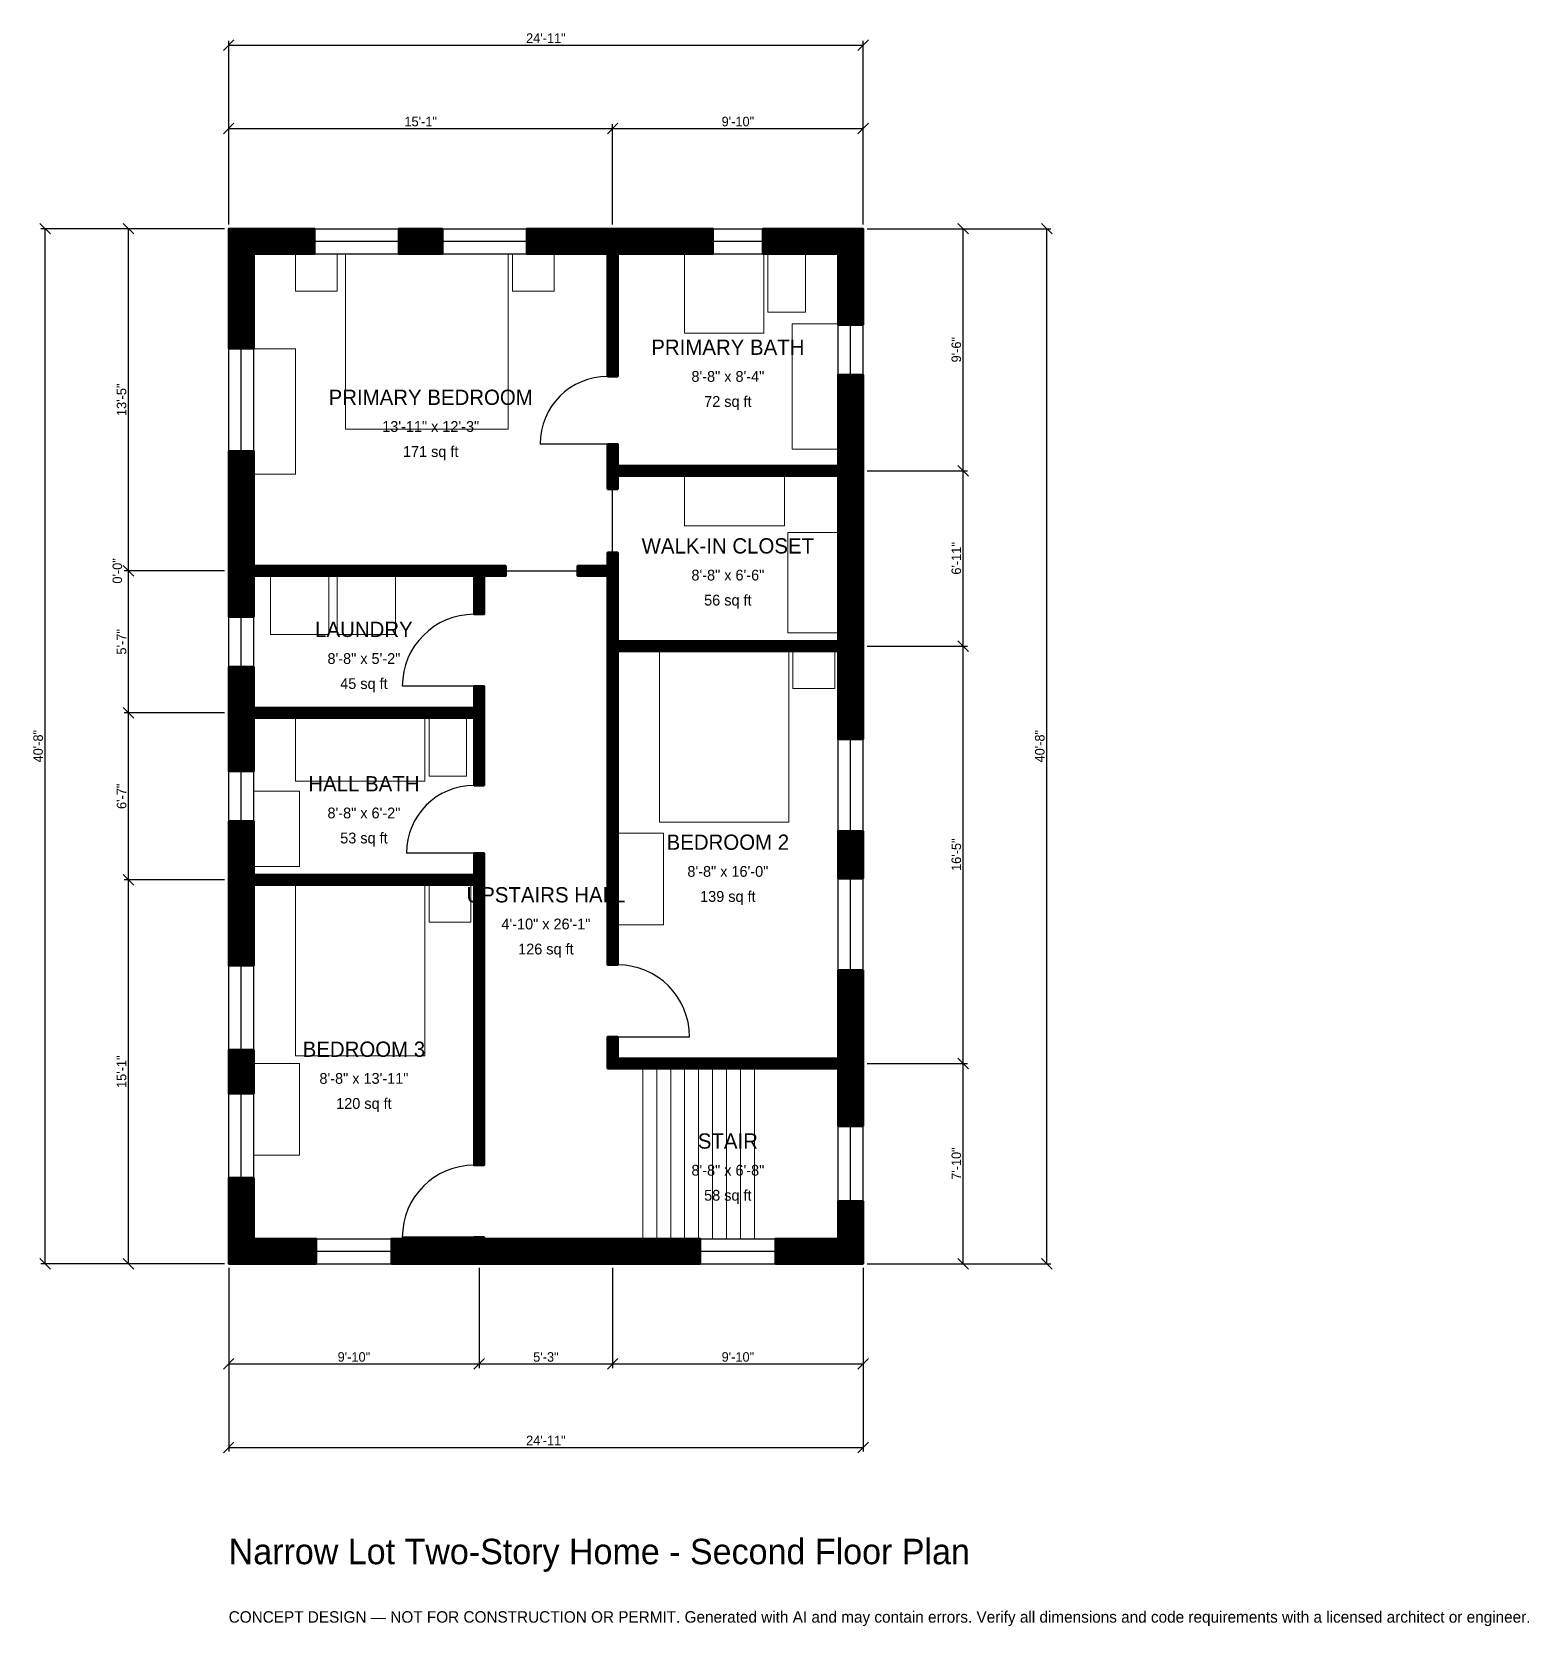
# Model space of a CAD drawing. Header units: inches. Extents: x -93 to 613, y -171 to 581.
import ezdxf
from ezdxf.enums import TextEntityAlignment as Align

# ---------------------------------------------------------------- set-up
doc = ezdxf.new("R2010")
doc.units = ezdxf.units.IN
doc.header["$MEASUREMENT"] = 0
for name, color, linetype, lineweight in [('A-ANNO-DIMS', 1, 'Continuous', 13), ('A-ANNO-TEXT', 7, 'Continuous', 18), ('A-AREA-IDEN', 7, 'Continuous', 18), ('A-DOOR', 2, 'Continuous', 25), ('A-FLOR-FIXT', 9, 'Continuous', 13), ('A-FLOR-STRS', 3, 'Continuous', 18), ('A-FURN', 9, 'Continuous', 13), ('A-GLAZ', 4, 'Continuous', 25), ('A-WALL', 7, 'Continuous', 50), ('A-WALL-PATT', 8, 'Continuous', 13)]:
    doc.layers.add(name, color=color, linetype=linetype, lineweight=lineweight)
doc.dimstyles.new('PLAN', dxfattribs={"dimtxt": 4.5, "dimasz": 3, "dimexe": 2, "dimexo": 2, "dimgap": 1, "dimtad": 1, "dimdec": 0, "dimlunit": 4, "dimtsz": 2.5, "dimcen": 2.5, "dimclrd": 1, "dimclre": 1, "dimazin": 3, "dimtfac": 1, "dimtmove": 0, "dimatfit": 3})

msp = doc.modelspace()

# ---------------------------------------------------------------- hatches: boundary and pattern name
at = {"layer": 'A-WALL-PATT'}
h = msp.add_hatch(dxfattribs=at)
h.set_pattern_fill('ANSI31', color=8, scale=0.8)
h.paths.add_polyline_path([(120.4724, 0), (120.4724, 0), (115.748, 0), (115.748, 0), (112.2047, 0), (76.7717, 0), (76.7717, 11.811), (112.2047, 11.811), (115.748, 11.811), (115.748, 12.5984), (120.4724, 12.5984), (120.4724, 11.811), (124.0157, 11.811), (175.1969, 11.811), (187.0079, 11.811), (222.4409, 11.811), (222.4409, 0), (187.0079, 0), (175.1969, 0), (124.0157, 0), (120.4724, 0)])
h.paths.add_polyline_path([(11.811, 0), (11.811, 0), (0, 0), (0, 0), (0, 0), (0, 11.811), (0, 11.811), (0, 40.4856), (11.811, 40.4856), (11.811, 11.811), (41.3386, 11.811), (41.3386, 0), (11.811, 0)])
h.paths.add_polyline_path([(0, 100.853), (11.811, 100.853), (11.811, 80.2493), (0, 80.2493), (0, 100.853)])
h.paths.add_polyline_path([(0, 175.1969), (0, 178.7402), (0, 178.7402), (0, 183.4646), (0, 183.4646), (0, 187.0079), (0, 208.6614), (11.811, 208.6614), (11.811, 187.0079), (11.811, 183.4646), (115.748, 183.4646), (115.748, 193.7008), (120.4724, 193.7008), (120.4724, 183.4646), (120.4724, 178.7402), (120.4724, 46.4567), (115.748, 46.4567), (115.748, 178.7402), (11.811, 178.7402), (11.811, 175.1969), (11.811, 140.6168), (0, 140.6168), (0, 175.1969)])
h.paths.add_polyline_path([(0, 253.937), (0, 257.4803), (0, 257.4803), (0, 262.2047), (0, 262.2047), (0, 265.748), (0, 281.4961), (11.811, 281.4961), (11.811, 265.748), (11.811, 262.2047), (115.748, 262.2047), (115.748, 272.4409), (120.4724, 272.4409), (120.4724, 262.2047), (120.4724, 257.4803), (120.4724, 225.5906), (115.748, 225.5906), (115.748, 257.4803), (11.811, 257.4803), (11.811, 253.937), (11.811, 232.2835), (0, 232.2835), (0, 253.937)])
h.paths.add_polyline_path([(0, 320.8661), (0, 324.4094), (0, 324.4094), (0, 329.1339), (0, 329.1339), (0, 332.6772), (0, 383.2677), (11.811, 383.2677), (11.811, 332.6772), (11.811, 329.1339), (115.748, 329.1339), (115.748, 329.1339), (130.7087, 329.1339), (130.7087, 324.4094), (120.4724, 324.4094), (120.4724, 324.4094), (120.4724, 306.2992), (115.748, 306.2992), (115.748, 324.4094), (11.811, 324.4094), (11.811, 320.8661), (11.811, 305.1181), (0, 305.1181), (0, 320.8661)])
h.paths.add_polyline_path([(0, 476.378), (0, 476.378), (0, 488.189), (0, 488.189), (0, 488.189), (11.811, 488.189), (11.811, 488.189), (40.4856, 488.189), (40.4856, 476.378), (11.811, 476.378), (11.811, 431.6929), (0, 431.6929), (0, 476.378)])
h.paths.add_polyline_path([(100.853, 488.189), (100.853, 476.378), (80.2493, 476.378), (80.2493, 488.189), (100.853, 488.189)])
h.paths.add_polyline_path([(175.1969, 488.189), (178.7402, 488.189), (178.7402, 488.189), (183.4646, 488.189), (183.4646, 488.189), (187.0079, 488.189), (228.3465, 488.189), (228.3465, 476.378), (187.0079, 476.378), (183.4646, 476.378), (183.4646, 418.5039), (178.7402, 418.5039), (178.7402, 476.378), (175.1969, 476.378), (140.6168, 476.378), (140.6168, 488.189), (175.1969, 488.189)])
h.paths.add_polyline_path([(287.4016, 488.189), (287.4016, 488.189), (299.2126, 488.189), (299.2126, 488.189), (299.2126, 488.189), (299.2126, 476.378), (299.2126, 476.378), (299.2126, 442.9134), (287.4016, 442.9134), (287.4016, 476.378), (251.9685, 476.378), (251.9685, 488.189), (287.4016, 488.189)])
h.paths.add_polyline_path([(299.2126, 379.9213), (299.2126, 376.378), (299.2126, 376.378), (299.2126, 371.6535), (299.2126, 371.6535), (299.2126, 368.1102), (299.2126, 297.2441), (299.2126, 293.7008), (299.2126, 293.7008), (299.2126, 288.9764), (299.2126, 288.9764), (299.2126, 285.4331), (299.2126, 247.3753), (287.4016, 247.3753), (287.4016, 285.4331), (287.4016, 288.9764), (183.4646, 288.9764), (183.4646, 140.9449), (178.7402, 140.9449), (178.7402, 288.9764), (178.7402, 293.7008), (178.7402, 324.4094), (164.5669, 324.4094), (164.5669, 329.1339), (178.7402, 329.1339), (178.7402, 335.4331), (183.4646, 335.4331), (183.4646, 329.1339), (183.4646, 324.4094), (183.4646, 293.7008), (287.4016, 293.7008), (287.4016, 297.2441), (287.4016, 368.1102), (287.4016, 371.6535), (183.4646, 371.6535), (183.4646, 365.3543), (178.7402, 365.3543), (178.7402, 371.6535), (178.7402, 376.378), (178.7402, 386.6142), (183.4646, 386.6142), (183.4646, 376.378), (287.4016, 376.378), (287.4016, 379.9213), (287.4016, 419.2913), (299.2126, 419.2913), (299.2126, 379.9213)])
h.paths.add_polyline_path([(299.2126, 181.7585), (287.4016, 181.7585), (287.4016, 204.0682), (299.2126, 204.0682), (299.2126, 181.7585)])
h.paths.add_polyline_path([(299.2126, 100.3937), (299.2126, 96.8504), (299.2126, 96.8504), (299.2126, 92.126), (299.2126, 92.126), (299.2126, 88.5827), (299.2126, 64.9606), (287.4016, 64.9606), (287.4016, 88.5827), (287.4016, 92.126), (183.4646, 92.126), (178.7402, 92.126), (178.7402, 96.8504), (178.7402, 107.0866), (183.4646, 107.0866), (183.4646, 96.8504), (287.4016, 96.8504), (287.4016, 100.3937), (287.4016, 138.4514), (299.2126, 138.4514), (299.2126, 100.3937)])
h.paths.add_polyline_path([(299.2126, 11.811), (299.2126, 11.811), (299.2126, 0), (299.2126, 0), (299.2126, 0), (287.4016, 0), (287.4016, 0), (257.874, 0), (257.874, 11.811), (287.4016, 11.811), (287.4016, 29.5276), (299.2126, 29.5276), (299.2126, 11.811)])

# ---------------------------------------------------------------- linework, layer by layer
at = {"layer": 'A-DOOR'}
for p, q in [((178.7402, 386.6142), (146.8504, 386.6142)), ((181.1024, 335.4331), (181.1024, 365.3543)), ((130.7087, 326.7717), (164.5669, 326.7717)), ((115.748, 272.4409), (81.8898, 272.4409)), ((115.748, 193.7008), (83.8583, 193.7008)), ((183.4646, 107.0866), (217.3228, 107.0866)), ((115.748, 12.5984), (81.8898, 12.5984))]:
    msp.add_line(p, q, dxfattribs=at)
for centre, radius, start, end in [((178.7402, 386.6142), 31.8898, 90, 180), ((115.748, 272.4409), 33.8583, 90, 180), ((115.748, 193.7008), 31.8898, 90, 180), ((183.4646, 107.0866), 33.8583, 0, 90), ((115.748, 12.5984), 33.8583, 90, 180)]:
    msp.add_arc(centre, radius, start, end, dxfattribs=at)
at = {"layer": 'A-FLOR-FIXT'}
for points in [[(214.9606, 438.9764), (252.3622, 438.9764), (252.3622, 476.378), (214.9606, 476.378)], [(254.3307, 448.8189), (272.0472, 448.8189), (272.0472, 476.378), (254.3307, 476.378)], [(265.748, 384.252), (287.4016, 384.252), (287.4016, 443.3071), (265.748, 443.3071)], [(31.4961, 227.5591), (92.5197, 227.5591), (92.5197, 257.4803), (31.4961, 257.4803)], [(94.4882, 229.9213), (112.2047, 229.9213), (112.2047, 257.4803), (94.4882, 257.4803)], [(11.811, 187.4016), (33.4646, 187.4016), (33.4646, 222.8346), (11.811, 222.8346)]]:
    msp.add_lwpolyline(points, close=True, dxfattribs=at)
at = {"layer": 'A-FLOR-STRS'}
for p, q in [((195.2756, 11.811), (195.2756, 92.126)), ((201.8701, 11.811), (201.8701, 92.126)), ((208.4646, 11.811), (208.4646, 92.126)), ((215.0591, 11.811), (215.0591, 92.126)), ((221.6535, 11.811), (221.6535, 92.126)), ((228.248, 11.811), (228.248, 92.126)), ((234.8425, 11.811), (234.8425, 92.126)), ((241.437, 11.811), (241.437, 92.126)), ((248.0315, 11.811), (248.0315, 92.126))]:
    msp.add_line(p, q, dxfattribs=at)
at = {"layer": 'A-FURN'}
for points in [[(31.4961, 458.6614), (51.1811, 458.6614), (51.1811, 476.378), (31.4961, 476.378)], [(55.1181, 393.7008), (131.8898, 393.7008), (131.8898, 476.378), (55.1181, 476.378)], [(133.8583, 458.6614), (153.5433, 458.6614), (153.5433, 476.378), (133.8583, 476.378)], [(11.811, 372.4409), (31.4961, 372.4409), (31.4961, 431.4961), (11.811, 431.4961)], [(214.9606, 348.0315), (262.2047, 348.0315), (262.2047, 371.6535), (214.9606, 371.6535)], [(263.7795, 297.6378), (287.4016, 297.6378), (287.4016, 344.8819), (263.7795, 344.8819)], [(19.685, 296.8504), (47.2441, 296.8504), (47.2441, 324.4094), (19.685, 324.4094)], [(51.1811, 296.8504), (78.7402, 296.8504), (78.7402, 324.4094), (51.1811, 324.4094)], [(203.1496, 208.2677), (264.1732, 208.2677), (264.1732, 288.9764), (203.1496, 288.9764)], [(266.1417, 271.2598), (285.8268, 271.2598), (285.8268, 288.9764), (266.1417, 288.9764)], [(183.4646, 159.8425), (205.1181, 159.8425), (205.1181, 203.1496), (183.4646, 203.1496)], [(31.4961, 98.0315), (92.5197, 98.0315), (92.5197, 178.7402), (31.4961, 178.7402)], [(94.4882, 161.0236), (114.1732, 161.0236), (114.1732, 178.7402), (94.4882, 178.7402)], [(11.811, 51.1811), (33.4646, 51.1811), (33.4646, 94.4882), (11.811, 94.4882)]]:
    msp.add_lwpolyline(points, close=True, dxfattribs=at)
at = {"layer": 'A-GLAZ'}
for p, q in [((40.4856, 488.189), (80.2493, 488.189)), ((40.4856, 482.2835), (80.2493, 482.2835)), ((100.853, 488.189), (140.6168, 488.189)), ((100.853, 482.2835), (140.6168, 482.2835)), ((228.3465, 488.189), (251.9685, 488.189)), ((228.3465, 482.2835), (251.9685, 482.2835)), ((40.4856, 476.378), (80.2493, 476.378)), ((100.853, 476.378), (140.6168, 476.378)), ((228.3465, 476.378), (251.9685, 476.378)), ((287.4016, 419.2913), (287.4016, 442.9134)), ((293.3071, 419.2913), (293.3071, 442.9134)), ((299.2126, 419.2913), (299.2126, 442.9134)), ((0, 383.2677), (0, 431.6929)), ((5.9055, 383.2677), (5.9055, 431.6929)), ((11.811, 383.2677), (11.811, 431.6929)), ((0, 281.4961), (0, 305.1181)), ((5.9055, 281.4961), (5.9055, 305.1181)), ((11.811, 281.4961), (11.811, 305.1181)), ((287.4016, 204.0682), (287.4016, 247.3753)), ((293.3071, 204.0682), (293.3071, 247.3753)), ((299.2126, 204.0682), (299.2126, 247.3753)), ((0, 208.6614), (0, 232.2835)), ((5.9055, 208.6614), (5.9055, 232.2835)), ((11.811, 208.6614), (11.811, 232.2835)), ((287.4016, 138.4514), (287.4016, 181.7585)), ((293.3071, 138.4514), (293.3071, 181.7585)), ((299.2126, 138.4514), (299.2126, 181.7585)), ((0, 100.853), (0, 140.6168)), ((5.9055, 100.853), (5.9055, 140.6168)), ((11.811, 100.853), (11.811, 140.6168)), ((0, 40.4856), (0, 80.2493)), ((5.9055, 40.4856), (5.9055, 80.2493)), ((11.811, 40.4856), (11.811, 80.2493)), ((287.4016, 29.5276), (287.4016, 64.9606)), ((293.3071, 29.5276), (293.3071, 64.9606)), ((299.2126, 29.5276), (299.2126, 64.9606)), ((41.3386, 11.811), (76.7717, 11.811)), ((222.4409, 11.811), (257.874, 11.811)), ((41.3386, 5.9055), (76.7717, 5.9055)), ((41.3386, 0), (76.7717, 0)), ((222.4409, 5.9055), (257.874, 5.9055)), ((222.4409, 0), (257.874, 0))]:
    msp.add_line(p, q, dxfattribs=at)
at = {"layer": 'A-WALL'}
for points in [[(0, 476.378), (0, 476.378), (0, 488.189), (0, 488.189), (0, 488.189), (11.811, 488.189), (11.811, 488.189), (40.4856, 488.189), (40.4856, 476.378), (11.811, 476.378), (11.811, 431.6929), (0, 431.6929), (0, 476.378)], [(100.853, 488.189), (100.853, 476.378), (80.2493, 476.378), (80.2493, 488.189), (100.853, 488.189)], [(175.1969, 488.189), (178.7402, 488.189), (178.7402, 488.189), (183.4646, 488.189), (183.4646, 488.189), (187.0079, 488.189), (228.3465, 488.189), (228.3465, 476.378), (187.0079, 476.378), (183.4646, 476.378), (183.4646, 418.5039), (178.7402, 418.5039), (178.7402, 476.378), (175.1969, 476.378), (140.6168, 476.378), (140.6168, 488.189), (175.1969, 488.189)], [(287.4016, 488.189), (287.4016, 488.189), (299.2126, 488.189), (299.2126, 488.189), (299.2126, 488.189), (299.2126, 476.378), (299.2126, 476.378), (299.2126, 442.9134), (287.4016, 442.9134), (287.4016, 476.378), (251.9685, 476.378), (251.9685, 488.189), (287.4016, 488.189)], [(299.2126, 379.9213), (299.2126, 376.378), (299.2126, 376.378), (299.2126, 371.6535), (299.2126, 371.6535), (299.2126, 368.1102), (299.2126, 297.2441), (299.2126, 293.7008), (299.2126, 293.7008), (299.2126, 288.9764), (299.2126, 288.9764), (299.2126, 285.4331), (299.2126, 247.3753), (287.4016, 247.3753), (287.4016, 285.4331), (287.4016, 288.9764), (183.4646, 288.9764), (183.4646, 140.9449), (178.7402, 140.9449), (178.7402, 288.9764), (178.7402, 293.7008), (178.7402, 324.4094), (164.5669, 324.4094), (164.5669, 329.1339), (178.7402, 329.1339), (178.7402, 335.4331), (183.4646, 335.4331), (183.4646, 329.1339), (183.4646, 324.4094), (183.4646, 293.7008), (287.4016, 293.7008), (287.4016, 297.2441), (287.4016, 368.1102), (287.4016, 371.6535), (183.4646, 371.6535), (183.4646, 365.3543), (178.7402, 365.3543), (178.7402, 371.6535), (178.7402, 376.378), (178.7402, 386.6142), (183.4646, 386.6142), (183.4646, 376.378), (287.4016, 376.378), (287.4016, 379.9213), (287.4016, 419.2913), (299.2126, 419.2913), (299.2126, 379.9213)], [(0, 320.8661), (0, 324.4094), (0, 324.4094), (0, 329.1339), (0, 329.1339), (0, 332.6772), (0, 383.2677), (11.811, 383.2677), (11.811, 332.6772), (11.811, 329.1339), (115.748, 329.1339), (115.748, 329.1339), (130.7087, 329.1339), (130.7087, 324.4094), (120.4724, 324.4094), (120.4724, 324.4094), (120.4724, 306.2992), (115.748, 306.2992), (115.748, 324.4094), (11.811, 324.4094), (11.811, 320.8661), (11.811, 305.1181), (0, 305.1181), (0, 320.8661)], [(0, 253.937), (0, 257.4803), (0, 257.4803), (0, 262.2047), (0, 262.2047), (0, 265.748), (0, 281.4961), (11.811, 281.4961), (11.811, 265.748), (11.811, 262.2047), (115.748, 262.2047), (115.748, 272.4409), (120.4724, 272.4409), (120.4724, 262.2047), (120.4724, 257.4803), (120.4724, 225.5906), (115.748, 225.5906), (115.748, 257.4803), (11.811, 257.4803), (11.811, 253.937), (11.811, 232.2835), (0, 232.2835), (0, 253.937)], [(0, 175.1969), (0, 178.7402), (0, 178.7402), (0, 183.4646), (0, 183.4646), (0, 187.0079), (0, 208.6614), (11.811, 208.6614), (11.811, 187.0079), (11.811, 183.4646), (115.748, 183.4646), (115.748, 193.7008), (120.4724, 193.7008), (120.4724, 183.4646), (120.4724, 178.7402), (120.4724, 46.4567), (115.748, 46.4567), (115.748, 178.7402), (11.811, 178.7402), (11.811, 175.1969), (11.811, 140.6168), (0, 140.6168), (0, 175.1969)], [(299.2126, 181.7585), (287.4016, 181.7585), (287.4016, 204.0682), (299.2126, 204.0682), (299.2126, 181.7585)], [(299.2126, 100.3937), (299.2126, 96.8504), (299.2126, 96.8504), (299.2126, 92.126), (299.2126, 92.126), (299.2126, 88.5827), (299.2126, 64.9606), (287.4016, 64.9606), (287.4016, 88.5827), (287.4016, 92.126), (183.4646, 92.126), (178.7402, 92.126), (178.7402, 96.8504), (178.7402, 107.0866), (183.4646, 107.0866), (183.4646, 96.8504), (287.4016, 96.8504), (287.4016, 100.3937), (287.4016, 138.4514), (299.2126, 138.4514), (299.2126, 100.3937)], [(0, 100.853), (11.811, 100.853), (11.811, 80.2493), (0, 80.2493), (0, 100.853)], [(11.811, 0), (11.811, 0), (0, 0), (0, 0), (0, 0), (0, 11.811), (0, 11.811), (0, 40.4856), (11.811, 40.4856), (11.811, 11.811), (41.3386, 11.811), (41.3386, 0), (11.811, 0)], [(299.2126, 11.811), (299.2126, 11.811), (299.2126, 0), (299.2126, 0), (299.2126, 0), (287.4016, 0), (287.4016, 0), (257.874, 0), (257.874, 11.811), (287.4016, 11.811), (287.4016, 29.5276), (299.2126, 29.5276), (299.2126, 11.811)], [(120.4724, 0), (120.4724, 0), (115.748, 0), (115.748, 0), (112.2047, 0), (76.7717, 0), (76.7717, 11.811), (112.2047, 11.811), (115.748, 11.811), (115.748, 12.5984), (120.4724, 12.5984), (120.4724, 11.811), (124.0157, 11.811), (175.1969, 11.811), (187.0079, 11.811), (222.4409, 11.811), (222.4409, 0), (187.0079, 0), (175.1969, 0), (124.0157, 0), (120.4724, 0)]]:
    msp.add_lwpolyline(points, close=True, dxfattribs=at)

# ---------------------------------------------------------------- texts
at = {"layer": 'A-ANNO-TEXT'}
for s, height, p in [('Narrow Lot Two-Story Home - Second Floor Plan', 12, (0, -141.7323)), ('CONCEPT DESIGN — NOT FOR CONSTRUCTION OR PERMIT. Generated with AI and may contain errors. Verify all dimensions and code requirements with a licensed architect or engineer.', 5.4, (0, -169.2913))]:
    msp.add_text(s, height=height, dxfattribs=at).set_placement(p)
at = {"layer": 'A-AREA-IDEN'}
for s, height, p in [('PRIMARY BATH', 7.2, (235.4331, 432.2835)), ('8\'-8" x 8\'-4"', 5.1, (235.4331, 418.5039)), ('PRIMARY BEDROOM', 7.2, (95.2756, 408.6614)), ('72 sq ft', 5.1, (235.4331, 406.6929)), ('13\'-11" x 12\'-3"', 5.1, (95.2756, 394.8819)), ('171 sq ft', 5.1, (95.2756, 383.0709)), ('WALK-IN CLOSET', 7.2, (235.4331, 338.5827)), ('8\'-8" x 6\'-6"', 5.1, (235.4331, 324.8031)), ('56 sq ft', 5.1, (235.4331, 312.9921)), ('LAUNDRY', 7.2, (63.7795, 299.2126)), ('8\'-8" x 5\'-2"', 5.1, (63.7795, 285.4331)), ('45 sq ft', 5.1, (63.7795, 273.622)), ('HALL BATH', 7.2, (63.7795, 226.378)), ('8\'-8" x 6\'-2"', 5.1, (63.7795, 212.5984)), ('53 sq ft', 5.1, (63.7795, 200.7874)), ('BEDROOM 2', 7.2, (235.4331, 198.8189)), ('8\'-8" x 16\'-0"', 5.1, (235.4331, 185.0394)), ('UPSTAIRS HALL', 7.2, (149.6063, 174.0157)), ('139 sq ft', 5.1, (235.4331, 173.2283)), ('4\'-10" x 26\'-1"', 5.1, (149.6063, 160.2362)), ('126 sq ft', 5.1, (149.6063, 148.4252)), ('BEDROOM 3', 7.2, (63.7795, 101.1811)), ('8\'-8" x 13\'-11"', 5.1, (63.7795, 87.4016)), ('120 sq ft', 5.1, (63.7795, 75.5906)), ('STAIR', 7.2, (235.4331, 57.874)), ('8\'-8" x 6\'-8"', 5.1, (235.4331, 44.0945)), ('58 sq ft', 5.1, (235.4331, 32.2835))]:
    msp.add_text(s, height=height, dxfattribs=at).set_placement(p, align=Align.MIDDLE_CENTER)

# ---------------------------------------------------------------- dimensions: what is measured, and where the dimension line sits
at = {"layer": 'A-ANNO-DIMS'}
for base, p1, p2, text in [((0, 574.8031), (0, 488.189), (299.2126, 488.189), '24\'-11"'), ((0, 535.4331), (0, 488.189), (181.1024, 488.189), '15\'-1"'), ((181.1024, 535.4331), (181.1024, 488.189), (299.2126, 488.189), '9\'-10"'), ((0, -47.2441), (0, 0), (118.1102, 0), '9\'-10"'), ((0, -86.6142), (0, 0), (299.2126, 0), '24\'-11"'), ((118.1102, -47.2441), (118.1102, 0), (181.1024, 0), '5\'-3"'), ((181.1024, -47.2441), (181.1024, 0), (299.2126, 0), '9\'-10"')]:
    msp.add_linear_dim(base=base, p1=p1, p2=p2, text=text, dimstyle='PLAN', dxfattribs=at).render()
for base, p1, p2, text in [((-86.6142, 0), (0, 0), (0, 488.189), '40\'-8"'), ((-47.2441, 326.7717), (0, 326.7717), (0, 488.189), '13\'-5"'), ((346.4567, 374.0157), (299.2126, 374.0157), (299.2126, 488.189), '9\'-6"'), ((385.8268, 0), (299.2126, 0), (299.2126, 488.189), '40\'-8"'), ((346.4567, 291.3386), (299.2126, 291.3386), (299.2126, 374.0157), '6\'-11"'), ((-47.2441, 326.7717), (0, 326.7717), (0, 326.7717), '0\'-0"'), ((-47.2441, 259.8425), (0, 259.8425), (0, 326.7717), '5\'-7"'), ((346.4567, 94.4882), (299.2126, 94.4882), (299.2126, 291.3386), '16\'-5"'), ((-47.2441, 181.1024), (0, 181.1024), (0, 259.8425), '6\'-7"'), ((-47.2441, 0), (0, 0), (0, 181.1024), '15\'-1"'), ((346.4567, 0), (299.2126, 0), (299.2126, 94.4882), '7\'-10"')]:
    msp.add_linear_dim(base=base, p1=p1, p2=p2, angle=90, text=text, dimstyle='PLAN', dxfattribs=at).render()

doc.saveas('drawing.dxf')
